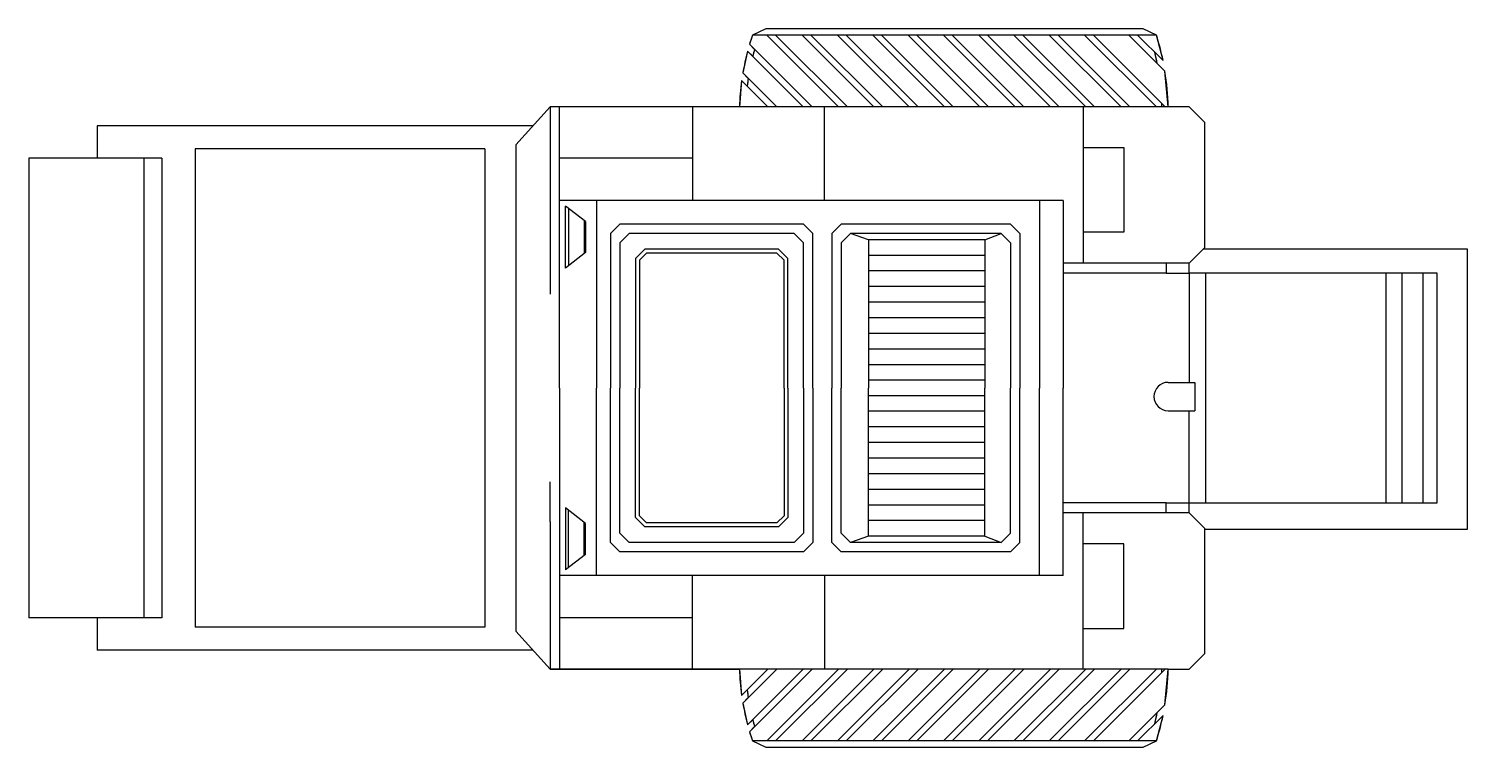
# Model space of a CAD drawing. Extents: x -2.28 to 2.33, y -1.15 to 1.15.
import ezdxf

# ---------------------------------------------------------------- set-up
doc = ezdxf.new("R2010")
doc.units = 0
doc.header["$MEASUREMENT"] = 0
doc.layers.get('0').update_dxf_attribs({"linetype": 'CONTINUOUS'})

msp = doc.modelspace()

# ---------------------------------------------------------------- linework, layer by layer
for p, q in [((0.0428, 1.13), (0.0332, 1.1003)), ((0.0854, 1.15), (0.0428, 1.13)), ((1.2941, 1.15), (0.0854, 1.15)), ((0.3184, 0.9), (0.0884, 1.13)), ((0.3466, 0.9), (0.1166, 1.13)), ((0.4315, 0.9), (0.2015, 1.13)), ((0.4598, 0.9), (0.2298, 1.13)), ((0.5446, 0.9), (0.3146, 1.13)), ((0.5729, 0.9), (0.3429, 1.13)), ((0.6578, 0.9), (0.4278, 1.13)), ((0.686, 0.9), (0.456, 1.13)), ((0.7709, 0.9), (0.5409, 1.13)), ((0.7992, 0.9), (0.5692, 1.13)), ((0.884, 0.9), (0.654, 1.13)), ((0.9123, 0.9), (0.6823, 1.13)), ((0.9972, 0.9), (0.7672, 1.13)), ((1.0255, 0.9), (0.7955, 1.13)), ((1.1103, 0.9), (0.8803, 1.13)), ((1.1386, 0.9), (0.9086, 1.13)), ((1.2234, 0.9), (0.9934, 1.13)), ((1.2517, 0.9), (1.0217, 1.13)), ((1.3366, 0.9), (1.1066, 1.13)), ((1.3649, 0.9), (1.1349, 1.13)), ((1.364, 1.014), (1.248, 1.13)), ((1.3577, 1.0486), (1.2763, 1.13)), ((1.3366, 1.13), (1.2941, 1.15)), ((1.3577, 1.0486), (1.3366, 1.13)), ((0.0269, 1.0783), (0.0116, 1.0087)), ((0.2052, 0.9), (0.0269, 1.0783)), ((0.0433, 1.0619), (0.0269, 1.0783)), ((0.2335, 0.9), (0.0332, 1.1003)), ((0.0332, 1.1003), (0.0493, 1.0842)), ((0.0493, 1.0842), (0.0433, 1.0619)), ((1.3393, 1.0387), (1.3313, 1.075)), ((1.3313, 1.075), (1.3577, 1.0486)), ((1.364, 1.014), (1.3393, 1.0387)), ((1.3741, 0.9), (1.364, 1.014)), ((0.0078, 0.9843), (0.0009, 0.9)), ((0.0921, 0.9), (0.0078, 0.9843)), ((0.0257, 0.9664), (0.0078, 0.9843)), ((0.1204, 0.9), (0.0116, 1.0087)), ((0.0116, 1.0087), (0.0291, 0.9913)), ((0.0291, 0.9913), (0.0257, 0.9664)), ((-0.6059, 0.9), (-0.715, 0.7785)), ((0.0009, 0.9), (-0.6059, 0.9)), ((-0.6059, 0.9), (-0.6059, 0.3)), ((1.4414, 0.9), (1.3741, 0.9)), ((1.4914, 0.85), (1.4414, 0.9)), ((-0.6604, 0.8393), (-2.0563, 0.8393)), ((-2.0563, 0.8393), (-2.0563, 0.7355)), ((1.4914, 0.45), (1.4914, 0.85)), ((-0.8148, 0.7653), (-1.743, 0.7653)), ((-1.743, 0.7653), (-1.743, -0.7653)), ((-0.8148, 0.7653), (-0.8148, -0.7653)), ((-0.715, 0.7785), (-0.715, -0.7785)), ((1.1024, 0.7704), (1.2317, 0.7704)), ((1.2317, 0.7704), (1.2317, 0.4987)), ((-1.8495, 0.7355), (-2.2756, 0.7355)), ((-2.2756, 0.7355), (-2.2756, -0.7355)), ((-1.9074, 0.7355), (-1.9074, -0.7355)), ((-1.8495, 0.7355), (-1.8495, -0.7355)), ((-0.4921, 0.5326), (-0.5564, 0.5825)), ((-0.5564, 0.3837), (-0.5564, 0.5825)), ((-0.5469, 0.5751), (-0.5469, 0.3911)), ((-0.4961, 0.5357), (-0.4961, 0.4305)), ((-0.4921, 0.5326), (-0.4921, 0.4336)), ((0.2362, 0.4946), (0.2062, 0.5246)), ((0.2966, 0.4946), (0.3266, 0.5246)), ((0.2062, 0.4646), (0.1762, 0.4946)), ((0.2062, 0), (0.2062, 0.4646)), ((0.2362, 0), (0.2362, 0.4946)), ((0.2966, 0.4946), (0.2966, 0)), ((0.3266, 0.4646), (0.3566, 0.4946)), ((0.3266, 0.4646), (0.3266, 0)), ((0.4141, 0.4746), (0.3566, 0.4946)), ((0.4141, 0.4746), (0.4141, 0)), ((0.7872, 0.4746), (0.8394, 0.4946)), ((0.7872, 0.4746), (0.7872, 0)), ((1.2317, 0.4987), (1.1024, 0.4987)), ((-0.4921, 0.4336), (-0.5564, 0.3837)), ((0.1436, 0.4093), (0.121, 0.4319)), ((0.1562, 0.4146), (0.1262, 0.4446)), ((1.4414, 0.4), (1.4914, 0.45)), ((1.4869, 0.4455), (2.3322, 0.4455)), ((2.3322, 0.4455), (2.3322, -0.4529)), ((0.1436, 0), (0.1436, 0.4093)), ((0.1562, 0), (0.1562, 0.4146)), ((1.3679, 0.4), (1.3679, 0.3673)), ((1.4414, 0.3673), (1.4414, 0.4)), ((1.3679, 0.3673), (1.0374, 0.3673)), ((1.3679, 0.3673), (1.4414, 0.3673)), ((1.4414, 0.3673), (1.4414, 0.018)), ((2.2355, 0.3673), (1.4414, 0.3673)), ((1.4933, 0.3673), (1.4933, -0.3673)), ((2.0724, -0.3673), (2.0724, 0.3673)), ((2.1241, -0.3673), (2.1241, 0.3673)), ((2.1913, -0.3673), (2.1913, 0.3673)), ((2.2355, -0.3673), (2.2355, 0.3673)), ((0.1436, 0), (0.1436, -0.4093)), ((0.1562, 0), (0.1562, -0.4146)), ((0.2062, 0), (0.2062, -0.4646)), ((0.2362, 0), (0.2362, -0.4946)), ((0.2966, -0.4946), (0.2966, 0)), ((0.3266, -0.4646), (0.3266, 0)), ((0.4141, -0.4746), (0.4141, 0)), ((0.7872, -0.4746), (0.7872, 0)), ((1.3739, 0.018), (1.4598, 0.018)), ((1.4598, 0.018), (1.4598, -0.0726)), ((1.3739, -0.0726), (1.4598, -0.0726)), ((1.4414, -0.3673), (1.4414, -0.0726)), ((-0.6059, -0.4284), (-0.6059, -0.3)), ((1.3679, -0.3673), (1.0374, -0.3673)), ((1.3679, -0.3673), (1.4414, -0.3673)), ((1.3679, -0.4), (1.3679, -0.3673)), ((1.4414, -0.4), (1.4414, -0.3673)), ((1.4414, -0.3673), (2.2355, -0.3673)), ((-0.5564, -0.3837), (-0.5564, -0.5825)), ((-0.4921, -0.4336), (-0.5564, -0.3837)), ((-0.5469, -0.5751), (-0.5469, -0.3911)), ((0.1436, -0.4093), (0.121, -0.4319)), ((0.1562, -0.4146), (0.1262, -0.4446)), ((1.4914, -0.45), (1.4414, -0.4)), ((-0.6059, -0.4284), (-0.6059, -0.9)), ((-0.4961, -0.5357), (-0.4961, -0.4305)), ((-0.4921, -0.5326), (-0.4921, -0.4336)), ((1.4914, -0.85), (1.4914, -0.45)), ((2.3322, -0.4529), (1.4914, -0.4529)), ((0.2062, -0.4646), (0.1762, -0.4946)), ((0.2362, -0.4946), (0.2062, -0.5246)), ((0.2966, -0.4946), (0.3266, -0.5246)), ((0.3266, -0.4646), (0.3566, -0.4946)), ((0.4141, -0.4746), (0.3566, -0.4946)), ((0.7872, -0.4746), (0.8394, -0.4946)), ((1.2317, -0.4987), (1.1024, -0.4987)), ((1.2317, -0.7704), (1.2317, -0.4987)), ((-0.4921, -0.5326), (-0.5564, -0.5825)), ((-1.8495, -0.7355), (-2.2756, -0.7355)), ((-2.0563, -0.7355), (-2.0563, -0.8393)), ((-0.8148, -0.7653), (-1.743, -0.7653)), ((-0.6059, -0.9), (-0.715, -0.7785)), ((1.1024, -0.7704), (1.2317, -0.7704)), ((-0.6604, -0.8393), (-2.0563, -0.8393)), ((1.4414, -0.9), (1.4914, -0.85)), ((-0.6059, -0.9), (0.0009, -0.9)), ((0.0009, -0.9), (0.0078, -0.9843)), ((0.0921, -0.9), (0.0078, -0.9843)), ((0.1204, -0.9), (0.0116, -1.0087)), ((0.2052, -0.9), (0.0269, -1.0783)), ((0.2335, -0.9), (0.0332, -1.1003)), ((0.3184, -0.9), (0.0884, -1.13)), ((0.3466, -0.9), (0.1166, -1.13)), ((0.4315, -0.9), (0.2015, -1.13)), ((0.4598, -0.9), (0.2298, -1.13)), ((0.5446, -0.9), (0.3146, -1.13)), ((0.5729, -0.9), (0.3429, -1.13)), ((0.6578, -0.9), (0.4278, -1.13)), ((0.686, -0.9), (0.456, -1.13)), ((0.7709, -0.9), (0.5409, -1.13)), ((0.7992, -0.9), (0.5692, -1.13)), ((0.884, -0.9), (0.654, -1.13)), ((0.9123, -0.9), (0.6823, -1.13)), ((0.9972, -0.9), (0.7672, -1.13)), ((1.0255, -0.9), (0.7955, -1.13)), ((1.1103, -0.9), (0.8803, -1.13)), ((1.1386, -0.9), (0.9086, -1.13)), ((1.2234, -0.9), (0.9934, -1.13)), ((1.2517, -0.9), (1.0217, -1.13)), ((1.3366, -0.9), (1.1066, -1.13)), ((1.3649, -0.9), (1.1349, -1.13)), ((1.364, -1.014), (1.3741, -0.9)), ((1.3741, -0.9), (1.4414, -0.9)), ((0.0078, -0.9843), (0.0257, -0.9664)), ((0.0257, -0.9664), (0.0291, -0.9913)), ((0.0291, -0.9913), (0.0116, -1.0087)), ((0.0116, -1.0087), (0.0269, -1.0783)), ((1.364, -1.014), (1.248, -1.13)), ((1.3577, -1.0486), (1.2763, -1.13)), ((1.3313, -1.075), (1.3393, -1.0387)), ((1.3577, -1.0486), (1.3313, -1.075)), ((1.3366, -1.13), (1.3577, -1.0486)), ((1.3393, -1.0387), (1.364, -1.014)), ((0.0269, -1.0783), (0.0433, -1.0619)), ((0.0493, -1.0842), (0.0332, -1.1003)), ((0.0332, -1.1003), (0.0428, -1.13)), ((0.0433, -1.0619), (0.0493, -1.0842)), ((0.0428, -1.13), (0.0854, -1.15)), ((0.0854, -1.15), (1.2941, -1.15)), ((1.2941, -1.15), (1.3366, -1.13))]:
    msp.add_line(p, q)
at = {"color": 7}
for p, q in [((1.3366, 1.13), (0.0428, 1.13)), ((1.3741, 0.9), (-0.6059, 0.9)), ((-0.5759, 0), (-0.5759, 0.9)), ((-0.1492, 0.9), (-0.1492, 0.6)), ((0.2736, 0.6), (0.2736, 0.9)), ((1.1024, 0.9), (1.1024, 0.4)), ((-0.1492, 0.7354), (-0.5759, 0.7354)), ((1.0374, 0.6), (-0.5759, 0.6)), ((-0.4573, 0.6), (-0.4573, 0)), ((0.9619, 0.6), (0.9619, 0)), ((1.0374, 0.6), (1.0374, 0)), ((-0.4121, 0.4946), (-0.3821, 0.5246)), ((0.2062, 0.5246), (-0.3821, 0.5246)), ((0.8694, 0.5246), (0.3266, 0.5246)), ((0.8694, 0.5246), (0.8994, 0.4946)), ((-0.4121, 0.4946), (-0.4121, 0)), ((-0.3821, 0.4646), (-0.3521, 0.4946)), ((-0.3821, 0.4646), (-0.3821, 0)), ((0.1762, 0.4946), (-0.3521, 0.4946)), ((0.8394, 0.4946), (0.3566, 0.4946)), ((0.7872, 0.4746), (0.4141, 0.4746)), ((0.8394, 0.4946), (0.8694, 0.4646)), ((0.8694, 0.4646), (0.8694, 0)), ((0.8994, 0.4946), (0.8994, 0)), ((-0.3321, 0.4146), (-0.3021, 0.4446)), ((-0.3194, 0.4093), (-0.2968, 0.4319)), ((0.1262, 0.4446), (-0.3021, 0.4446)), ((0.121, 0.4319), (-0.2968, 0.4319)), ((0.7872, 0.4246), (0.4141, 0.4246)), ((-0.3321, 0.4146), (-0.3321, 0)), ((-0.3194, 0.4093), (-0.3194, 0)), ((0.7872, 0.3746), (0.4141, 0.3746)), ((1.4414, 0.4), (1.0374, 0.4)), ((0.7872, 0.3246), (0.4141, 0.3246)), ((0.7872, 0.2746), (0.4141, 0.2746)), ((0.7872, 0.2246), (0.4141, 0.2246)), ((0.7872, 0.1746), (0.4141, 0.1746)), ((0.7872, 0.1246), (0.4141, 0.1246)), ((0.7872, 0.0746), (0.4141, 0.0746)), ((-0.5759, 0), (-0.5759, -0.9)), ((-0.4573, -0.6), (-0.4573, 0)), ((-0.4121, -0.4946), (-0.4121, 0)), ((-0.3821, -0.4646), (-0.3821, 0)), ((-0.3321, -0.4146), (-0.3321, 0)), ((-0.3194, -0.4093), (-0.3194, 0)), ((0.7872, 0.0246), (0.4141, 0.0246)), ((0.8694, -0.4646), (0.8694, 0)), ((0.8994, -0.4946), (0.8994, 0)), ((0.9619, -0.6), (0.9619, 0)), ((1.0374, -0.6), (1.0374, 0)), ((0.7872, -0.0246), (0.4141, -0.0246)), ((0.7872, -0.0746), (0.4141, -0.0746)), ((0.7872, -0.1246), (0.4141, -0.1246)), ((0.7872, -0.1746), (0.4141, -0.1746)), ((0.7872, -0.2246), (0.4141, -0.2246)), ((0.7872, -0.2746), (0.4141, -0.2746)), ((0.7872, -0.3246), (0.4141, -0.3246)), ((-0.3321, -0.4146), (-0.3021, -0.4446)), ((-0.3194, -0.4093), (-0.2968, -0.4319)), ((0.7872, -0.3746), (0.4141, -0.3746)), ((1.4414, -0.4), (1.0374, -0.4)), ((1.1024, -0.9), (1.1024, -0.4)), ((0.1262, -0.4446), (-0.3021, -0.4446)), ((0.121, -0.4319), (-0.2968, -0.4319)), ((0.7872, -0.4246), (0.4141, -0.4246)), ((-0.4121, -0.4946), (-0.3821, -0.5246)), ((-0.3821, -0.4646), (-0.3521, -0.4946)), ((0.1762, -0.4946), (-0.3521, -0.4946)), ((0.8394, -0.4946), (0.3566, -0.4946)), ((0.7872, -0.4746), (0.4141, -0.4746)), ((0.8394, -0.4946), (0.8694, -0.4646)), ((0.8694, -0.5246), (0.8994, -0.4946)), ((0.2062, -0.5246), (-0.3821, -0.5246)), ((0.8694, -0.5246), (0.3266, -0.5246)), ((1.0374, -0.6), (-0.5759, -0.6)), ((-0.1492, -0.9), (-0.1492, -0.6)), ((0.2736, -0.6), (0.2736, -0.9)), ((-0.1492, -0.7354), (-0.5759, -0.7354)), ((1.3741, -0.9), (-0.6059, -0.9)), ((1.3366, -1.13), (0.0428, -1.13))]:
    msp.add_line(p, q, dxfattribs=at)
for centre, radius, start, end in [((0.7633, 0.8799), 0.7626, 160.8532, 163.1989), ((0.5644, 0.886), 0.8098, 11.5802, 17.5368), ((0.7633, 0.8799), 0.7626, 164.918, 170.2703), ((0.7633, 0.8799), 0.7426, 164.0295, 165.8099), ((0.5644, 0.886), 0.7898, 11.1471, 13.8476), ((0.5644, 0.886), 0.8098, 0.9909, 9.092), ((0.7633, 0.8799), 0.7626, 172.1324, 178.4871), ((0.7633, 0.8799), 0.7426, 171.3692, 173.3101), ((0.5644, 0.886), 0.7898, 1.016, 1.8175), ((1.3739, -0.0273), 0.0453, 90, 270), ((0.7633, -0.8799), 0.7626, 181.5129, 187.8676), ((0.5644, -0.886), 0.7898, 358.1825, 358.984), ((0.5644, -0.886), 0.8098, 350.908, 359.0091), ((0.7633, -0.8799), 0.7426, 186.6899, 188.6308), ((0.7633, -0.8799), 0.7626, 189.7297, 195.082), ((0.5644, -0.886), 0.7898, 346.1524, 348.8529), ((0.5644, -0.886), 0.8098, 342.4632, 348.4198), ((0.7633, -0.8799), 0.7626, 196.8011, 199.1468), ((0.7633, -0.8799), 0.7426, 194.1901, 195.9705)]:
    msp.add_arc(centre, radius, start, end)

doc.saveas('drawing.dxf')
